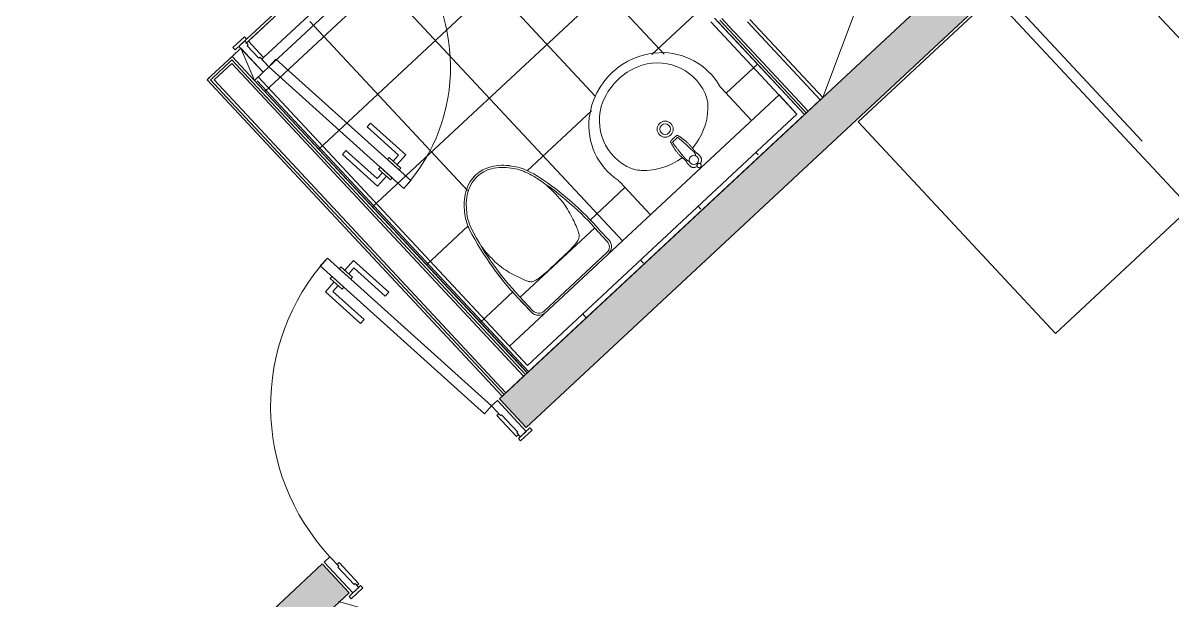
# Model space of a CAD drawing. Header units: millimetres. Extents: x -71377 to 516042, y -145869 to 441446.
# Drawn here: x 130022 to 134388, y 99945 to 102139 of the extents above; entities that cross this region are included whole.
import ezdxf

# ---------------------------------------------------------------- set-up
doc = ezdxf.new("R2010")
doc.units = ezdxf.units.MM
doc.header["$LTSCALE"] = 1000
doc.linetypes.add('_점선_M_', pattern=[3, 1.5, -1.5])
doc.linetypes.add('_점선_S_', pattern=[1.6, 0.8, -0.8])
for name, color, linetype, lineweight in [('A-door', 4, 'Continuous', 5), ('A-door-hdln', 8, 'Continuous', 5), ('A-ele-8', 8, 'Continuous', 5), ('A-fnsh', 5, 'Continuous', 5), ('A-fnsh-4', 4, 'Continuous', 5), ('A-furn', 6, 'Continuous', 5), ('A-hat', 251, 'Continuous', 5), ('A-insu', 251, 'Continuous', 5), ('A_cwall', 2, 'Continuous', 5), ('A_fnsh', 5, 'Continuous', 5), ('A_fnsh-4', 4, 'Continuous', 5), ('A_furn_HID', 6, '_점선_S_', 5), ('AA_dash_M_', 7, '_점선_M_', 5), ('AA_발코니선', 4, '_점선_S_', 5), ('AA_오픈', 8, '_점선_S_', 5), ('AA_위생', 4, 'Continuous', 5), ('패밀리로 가져오기', 8, 'Continuous', 5)]:
    doc.layers.add(name, color=color, linetype=linetype, lineweight=lineweight)

# ---------------------------------------------------------------- blocks, each defined once
blk = doc.blocks.new('세대외여닫이문 - _A_WD_9x23_침실1-2322975-지반층 배치도')
at = {"layer": 'A-door'}
for p, q in [((-470, 72), (-410, 72)), ((-470, 60), (-470, 72)), ((-410, 60), (-470, 60)), ((-450, 60), (-420, 60)), ((-450, -100), (-450, 60)), ((-420, 60), (-420, 40)), ((-420, 40), (-420, 50)), ((-420, 50), (-410, 50)), ((-410, 72), (-410, 60)), ((-410, 50), (-410, -60)), ((410, 72), (470, 72)), ((410, 60), (410, 72)), ((470, 60), (410, 60)), ((410, 50), (420, 50)), ((410, -60), (410, 50)), ((420, 60), (450, 60)), ((420, 40), (420, 60)), ((420, 50), (420, 40)), ((450, 60), (450, -100)), ((470, 72), (470, 60)), ((-425, 40), (-425, -50)), ((-420, 40), (-425, 40)), ((-425, 40), (-420, 40)), ((-425, -50), (-425, 40)), ((420, 40), (425, 40)), ((425, 40), (420, 40)), ((425, 40), (425, -50)), ((425, -50), (425, 40)), ((-425, -50), (-420, -50)), ((-420, -50), (-425, -50)), ((-420, -50), (-420, -100)), ((-420, -60), (-420, -50)), ((-410, -60), (-420, -60)), ((420, -60), (410, -60)), ((420, -50), (420, -60)), ((425, -50), (420, -50)), ((420, -50), (425, -50)), ((420, -100), (420, -50)), ((-420, -100), (-450, -100)), ((380.2, -96.5), (306.9, -933.3)), ((420, -100), (346.8, -936.8)), ((380.2, -96.5), (420, -100)), ((450, -100), (420, -100)), ((306.9, -933.3), (346.8, -936.8))]:
    blk.add_line(p, q, dxfattribs=at)
at = {"layer": 'A-door-hdln'}
for p, q in [((-420, 40), (-420, 60)), ((-410, 50), (-420, 50)), ((420, 50), (410, 50)), ((420, 60), (420, 40)), ((420, 40), (420, 50)), ((-425, 40), (-420, 40)), ((-420, 40), (-425, 40)), ((425, 40), (420, 40)), ((420, 40), (425, 40)), ((-420, -50), (-425, -50)), ((-425, -50), (-420, -50)), ((-420, -100), (-420, -50)), ((-420, -50), (-420, -60)), ((-420, -60), (-410, -60)), ((410, -60), (420, -60)), ((420, -50), (425, -50)), ((420, -60), (420, -50)), ((420, -50), (420, -100)), ((425, -50), (420, -50)), ((254.1, -848.4), (269.8, -669.1)), ((269.8, -669.1), (289.8, -670.8)), ((289.8, -670.8), (275.8, -830.2)), ((409.3, -681.3), (395.4, -840.7)), ((429.2, -683), (409.3, -681.3)), ((413.5, -862.3), (429.2, -683)), ((302.2, -872.7), (307.4, -812.9)), ((307.4, -812.9), (317.4, -813.8)), ((317.4, -813.8), (312.2, -873.5)), ((357.2, -817.3), (352, -877)), ((367.2, -818.1), (357.2, -817.3)), ((362, -877.9), (367.2, -818.1)), ((304, -852.8), (254.1, -848.4)), ((275.8, -830.2), (305.7, -832.8)), ((312.2, -873.5), (302.2, -872.7)), ((363.7, -858), (413.5, -862.3)), ((395.4, -840.7), (365.5, -838.1)), ((352, -877), (362, -877.9))]:
    blk.add_line(p, q, dxfattribs=at)
blk.add_arc((420, -100), 840, 180, 265, dxfattribs=at)
blk = doc.blocks.new('3D_젠다이벽 - 3D_젠다이벽-2177723-지반층 배치도')
at = {"layer": 'AA_위생'}
for p, q in [((0, 0), (0, 100)), ((1400, 100), (0, 100)), ((1400, 100), (1400, 0)), ((1400, 0), (0, 0))]:
    blk.add_line(p, q, dxfattribs=at)
blk = doc.blocks.new('2D_세대_세면기 - 세면기_dwg-V22-지반층 배치도')
at = {"layer": '패밀리로 가져오기'}
for p, q in [((-262.5, 5), (-262.5, 176)), ((262.5, 176), (262.5, 5))]:
    blk.add_line(p, q, dxfattribs=at)
for centre, radius in [((0, 205), 30.5), ((0, 205), 20.5), ((0, 45), 17.5)]:
    blk.add_circle(centre, radius, dxfattribs=at)
for centre, radius, start, end in [((0, 220), 280, 49.5259, 130.4741), ((-16.1, 264.5), 197.7, 109.8483, 198.8473), ((0, 220), 245, 70.1517, 109.8483), ((16.1, 264.5), 197.7, 341.1527, 70.1517), ((-18.5, 241.7), 251.5, 130.4741, 193.0252), ((18.5, 241.7), 251.5, 346.9748, 49.5259), ((-302.5, 176), 40, 360, 13.0252), ((-82, 242), 128, 198.8473, 224.9346), ((82, 242), 128, 315.0654, 341.1527), ((302.5, 176), 40, 166.9748, 180), ((0, 323.8), 243.8, 224.9346, 263.5671), ((0, 323.8), 243.8, 276.421, 315.0654)]:
    blk.add_arc(centre, radius, start, end, dxfattribs=at)
for points, knots in [([(-18.7, 154.7), (-19.8, 150.3), (-22, 141.7), (-24.5, 129.3), (-25.7, 121.3), (-26.2, 117.5)], [0, 0, 0, 0, 13.612163, 26.555656, 37.949368, 37.949368, 37.949368, 37.949368]), ([(-20.2, 64), (-20.2, 64.1), (-20.2, 64.1), (-20.2, 64.3), (-20.2, 64.4), (-20.2, 64.5), (-20.2, 64.7), (-20.2, 64.8), (-20.2, 65), (-20.2, 65.1), (-20.2, 65.3), (-20.2, 65.4), (-20.2, 65.6), (-20.2, 65.8), (-20.2, 66), (-20.2, 66.3), (-20.2, 66.6), (-20.2, 66.9), (-20.2, 67.3), (-20.2, 67.7), (-20.2, 68.1), (-20.2, 68.6), (-20.2, 69.1), (-20.2, 69.7), (-20.2, 70.3), (-20.2, 70.9), (-20.2, 71.6), (-20.2, 72.4), (-20.1, 73.3), (-20.1, 74.2), (-20.1, 75.2), (-20, 76.3), (-20, 77.5), (-19.9, 78.8), (-19.9, 80.2), (-19.8, 81.7), (-19.8, 83.3), (-19.7, 85.1), (-19.6, 87), (-19.5, 89.1), (-19.3, 91.3), (-19.2, 93.8), (-19, 96.4), (-18.8, 99.4), (-18.6, 102.6), (-18.3, 106.1), (-18, 109.9), (-17.6, 114), (-17.2, 118.6), (-16.7, 123.5), (-16.1, 129), (-15.4, 134.9), (-14.6, 141.4), (-14, 145.9), (-13.6, 148.3)], [0, 0, 0, 0, 0.100172, 0.21979, 0.353144, 0.495281, 0.641698, 0.788456, 0.933594, 1.080115, 1.232736, 1.395982, 1.574314, 1.772113, 1.993668, 2.243188, 2.524875, 2.843099, 3.202792, 3.609757, 4.066678, 4.564903, 5.097483, 5.653268, 6.243599, 6.880035, 7.574171, 8.337802, 9.183159, 10.120813, 11.138958, 12.241639, 13.436879, 14.733638, 16.133532, 17.634969, 19.252994, 21.003396, 22.902687, 24.968652, 27.219884, 29.675342, 32.354765, 35.280582, 38.477769, 41.969348, 45.781045, 49.939207, 54.485855, 59.462238, 64.929825, 70.875084, 77.382588, 84.610699, 84.610699, 84.610699, 84.610699]), ([(-18.5, 155.1), (-18.6, 155), (-18.6, 154.9), (-18.6, 154.8), (-18.6, 154.8)], [0, 0, 0, 0, 0.3303863, 0.3359585, 0.3359585, 0.3359585, 0.3359585]), ([(-17.5, 156.1), (-17.5, 156.1), (-17.7, 156.1), (-17.9, 155.9), (-18.2, 155.6), (-18.4, 155.3), (-18.5, 155.2), (-18.5, 155.1)], [0, 0, 0, 0, 0.033542, 0.415675, 0.830466, 1.279474, 1.438003, 1.438003, 1.438003, 1.438003]), ([(-14.4, 157.3), (-14.7, 157.2), (-15.5, 157), (-16.2, 156.7), (-16.6, 156.6)], [0, 0, 0, 0, 1.001812, 2.280947, 2.280947, 2.280947, 2.280947]), ([(-13.9, 157.4), (-13.9, 157.4), (-14, 157.4), (-14.1, 157.3), (-14.2, 157.3)], [0, 0, 0, 0, 0.1275567, 0.2504322, 0.2504322, 0.2504322, 0.2504322]), ([(0, 158.2), (-1.5, 158.2), (-4.6, 158.2), (-9.2, 157.9), (-12.3, 157.6), (-13.8, 157.4)], [0, 0, 0, 0, 4.384323, 9.252851, 13.768766, 13.768766, 13.768766, 13.768766]), ([(-13.6, 148.3), (-13.6, 148.5), (-13.5, 148.8), (-13.3, 149.1), (-13, 149.5), (-12.6, 149.7), (-12.2, 149.8), (-11.9, 149.9), (-11.7, 149.9)], [0, 0, 0, 0, 0.437979, 0.882355, 1.329336, 1.772885, 2.205279, 2.622094, 2.622094, 2.622094, 2.622094]), ([(-11.7, 149.9), (-9.1, 149.8), (-3.9, 149.8), (3.9, 149.8), (9.1, 149.8), (11.7, 149.9)], [0, 0, 0, 0, 7.824843, 15.615431, 23.440299, 23.440299, 23.440299, 23.440299]), ([(14.4, 157.3), (12.6, 157.5), (9.3, 157.9), (4.5, 158.2), (1.4, 158.2), (0, 158.2)], [0, 0, 0, 0, 5.218808, 10.087424, 14.437491, 14.437491, 14.437491, 14.437491]), ([(11.7, 149.9), (11.8, 149.9), (12.1, 149.8), (12.5, 149.7), (12.9, 149.5), (13.2, 149.1), (13.5, 148.8), (13.5, 148.5), (13.6, 148.3)], [0, 0, 0, 0, 0.416818, 0.849211, 1.29276, 1.73974, 2.184116, 2.622094, 2.622094, 2.622094, 2.622094]), ([(13.6, 148.3), (13.9, 145.9), (14.5, 141.4), (15.4, 134.9), (16.1, 129), (16.7, 123.6), (17.2, 118.6), (17.6, 114.1), (17.9, 110), (18.3, 106.2), (18.5, 102.7), (18.8, 99.5), (19, 96.6), (19.1, 93.9), (19.3, 91.5), (19.4, 89.2), (19.5, 87.1), (19.6, 85.2), (19.7, 83.5), (19.8, 81.8), (19.8, 80.3), (19.9, 78.9), (19.9, 77.6), (20, 76.4), (20, 75.3), (20.1, 74.3), (20.1, 73.4), (20.1, 72.5), (20.1, 71.7), (20.1, 71), (20.1, 70.4), (20.2, 69.8), (20.2, 69.2), (20.2, 68.7), (20.2, 68.2), (20.2, 67.7), (20.2, 67.3), (20.2, 66.9), (20.2, 66.6), (20.2, 66.3), (20.2, 66.1), (20.2, 65.8), (20.2, 65.6), (20.2, 65.4), (20.2, 65.3), (20.2, 65.1), (20.1, 65), (20.1, 64.8), (20.1, 64.7), (20.1, 64.5), (20.1, 64.4), (20.1, 64.3), (20.1, 64.1), (20.1, 64.1), (20.1, 64)], [0, 0, 0, 0, 7.250595, 13.753717, 19.677719, 25.117102, 30.065596, 34.587314, 38.725031, 42.520924, 46.000652, 49.189651, 52.110208, 54.786754, 57.241383, 59.493492, 61.561655, 63.464081, 65.218255, 66.840397, 68.345979, 69.749941, 71.052454, 72.253076, 73.361506, 74.385313, 75.330458, 76.184246, 76.95578, 77.657174, 78.300106, 78.896028, 79.456326, 79.992658, 80.49633, 80.958605, 81.371496, 81.73672, 82.060089, 82.346602, 82.600633, 82.826357, 83.027946, 83.209645, 83.375794, 83.530815, 83.679195, 83.825624, 83.972996, 84.119394, 84.260992, 84.393413, 84.511834, 84.610702, 84.610702, 84.610702, 84.610702]), ([(16.5, 156.6), (16.1, 156.7), (15.4, 157), (14.7, 157.2), (14.4, 157.3)], [0, 0, 0, 0, 1.281017, 2.260347, 2.260347, 2.260347, 2.260347]), ([(18.5, 155.1), (18.4, 155.2), (18.4, 155.4), (18.1, 155.6), (17.8, 155.9), (17.6, 156.1), (17.5, 156.1), (17.5, 156.1)], [0, 0, 0, 0, 0.160784, 0.61566, 1.034618, 1.417887, 1.425985, 1.425985, 1.425985, 1.425985]), ([(18.6, 154.8), (18.6, 154.8), (18.6, 154.9), (18.5, 155), (18.5, 155.1)], [0, 0, 0, 0, 0.0132454, 0.3484528, 0.3484528, 0.3484528, 0.3484528]), ([(26.2, 117.5), (25.6, 121.3), (24.4, 129.3), (21.9, 141.7), (19.7, 150.3), (18.6, 154.7)], [0, 0, 0, 0, 11.393709, 24.337199, 37.949355, 37.949355, 37.949355, 37.949355]), ([(-26.2, 117.5), (-26.5, 115.8), (-26.9, 112.4), (-27.2, 107.2), (-27.4, 101.8), (-27.3, 98.2), (-27.3, 96.4)], [0, 0, 0, 0, 5.035534, 10.313591, 15.719248, 21.190255, 21.190255, 21.190255, 21.190255]), ([(-27.3, 96.2), (-27.1, 92.4), (-26.8, 84.4), (-25.8, 73.9), (-24.9, 67.2), (-24.6, 64.7)], [0, 0, 0, 0, 11.293565, 24.053924, 31.662083, 31.662083, 31.662083, 31.662083]), ([(27.2, 95.8), (27.2, 95.3), (27.1, 94.3), (27.1, 92.4), (27, 90.2), (26.8, 87.8), (26.7, 85.2), (26.4, 82.3), (26.2, 79.2), (25.9, 76), (25.5, 72.7), (25.2, 69.4), (24.8, 66.7), (24.6, 65.2), (24.6, 64.6)], [0, 0, 0, 0, 1.251373, 3.263508, 5.454636, 7.854512, 10.489198, 13.365178, 16.480935, 19.785255, 23.159073, 26.483402, 29.641953, 31.235501, 31.235501, 31.235501, 31.235501]), ([(27.2, 96.4), (27.2, 98.2), (27.3, 101.8), (27.2, 107.2), (26.8, 112.4), (26.4, 115.8), (26.2, 117.5)], [0, 0, 0, 0, 5.470845, 10.876374, 16.154258, 21.189535, 21.189535, 21.189535, 21.189535]), ([(-24.6, 64.7), (-24.6, 64.4), (-25.1, 61.7), (-25.9, 56.6), (-26.9, 49.5), (-27, 44.7), (-27.1, 42.3)], [6.235517, 6.235517, 6.235517, 6.235517, 7.202229, 14.404582, 21.60639, 28.807907, 28.807907, 28.807907, 28.807907]), ([(-15.8, 52.6), (-16.1, 53), (-16.8, 54.1), (-17.9, 55.9), (-18.9, 58.1), (-19.6, 60.3), (-20, 62.3), (-20.1, 63.5), (-20.2, 64)], [48.97219, 48.97219, 48.97219, 48.97219, 50.490944, 52.920005, 55.339236, 57.698505, 59.797196, 61.393068, 61.393068, 61.393068, 61.393068]), ([(20.1, 64), (20, 63.5), (19.9, 62.3), (19.5, 60.3), (18.8, 58.1), (17.9, 55.9), (16.8, 54.1), (16, 53), (15.7, 52.6)], [0, 0, 0, 0, 1.613908, 3.715992, 6.071265, 8.483996, 10.906775, 12.370157, 12.370157, 12.370157, 12.370157]), ([(27.1, 43.6), (27, 45.7), (26.7, 50.2), (25.8, 57), (25, 61.9), (24.6, 64.4), (24.6, 64.6)], [0, 0, 0, 0, 6.475776, 13.483122, 20.490681, 21.236248, 21.236248, 21.236248, 21.236248]), ([(-27.1, 42.3), (-27.1, 41.1), (-27, 38.8), (-26.5, 35.3), (-25.4, 31.9), (-23.9, 28.8), (-21.8, 25.9), (-19.2, 23.5), (-16.4, 21.5), (-13.3, 19.8), (-10.4, 18.7), (-8.7, 18.1), (-8, 18)], [0, 0, 0, 0, 3.507828, 7.013143, 10.516574, 14.021003, 17.524189, 21.027644, 24.5343, 28.041599, 31.550828, 33.649506, 33.649506, 33.649506, 33.649506]), ([(-3.6, 23.1), (-3.9, 23), (-4.4, 22.7), (-5.2, 22.1), (-6.1, 21.3), (-6.8, 20.5), (-7.4, 19.5), (-7.8, 18.5), (-8.1, 17.4), (-8.3, 16.3), (-8.3, 15.2), (-8.1, 14.1), (-7.8, 13), (-7.4, 12), (-6.8, 11.1), (-6.1, 10.2), (-5.2, 9.5), (-4.3, 8.8), (-3.3, 8.3), (-2.3, 7.9), (-1.2, 7.7), (-0.4, 7.7), (0, 7.7)], [0, 0, 0, 0, 0.779641, 1.899981, 3.018043, 4.133781, 5.247319, 6.358945, 7.469092, 8.578305, 9.687198, 10.796411, 11.906559, 13.018185, 14.131722, 15.24746, 16.365523, 17.485863, 18.608264, 19.732358, 20.857655, 21.983576, 21.983576, 21.983576, 21.983576]), ([(0, 23.9), (-0.4, 23.9), (-1.2, 23.9), (-2.3, 23.6), (-3.1, 23.3), (-3.5, 23.1), (-3.6, 23.1)], [0, 0, 0, 0, 1.125921, 2.251218, 3.375312, 3.718618, 3.718618, 3.718618, 3.718618]), ([(0, 23.9), (0.2, 23.9), (0.7, 23.9), (1.4, 23.8), (2.1, 23.7), (2.8, 23.4), (3.3, 23.2), (3.6, 23.1)], [0, 0, 0, 0, 0.679857, 1.375008, 2.100365, 2.878402, 3.722391, 3.722391, 3.722391, 3.722391]), ([(3.6, 23.1), (3.8, 23), (4.4, 22.7), (5.2, 22.1), (6, 21.3), (6.7, 20.5), (7.3, 19.5), (7.8, 18.5), (8.1, 17.4), (8.2, 16.3), (8.2, 15.2), (8.1, 14.1), (7.8, 13), (7.3, 12), (6.7, 11.1), (6, 10.2), (5.2, 9.5), (4.3, 8.8), (3.3, 8.3), (2.2, 7.9), (1.1, 7.7), (0.4, 7.7), (0, 7.7)], [0, 0, 0, 0, 0.779641, 1.899981, 3.018043, 4.133781, 5.247319, 6.358945, 7.469092, 8.578305, 9.687198, 10.796411, 11.906559, 13.018185, 14.131722, 15.24746, 16.365523, 17.485863, 18.608264, 19.732358, 20.857655, 21.983576, 21.983576, 21.983576, 21.983576]), ([(7.9, 18), (10, 18.5), (13.1, 19.7), (17, 21.9), (19.8, 24), (22.2, 26.5), (24.2, 29.4), (25.7, 32.6), (26.6, 36), (27, 39.5), (27.1, 42.1), (27.1, 43.4), (27.1, 43.6)], [49.715016, 49.715016, 49.715016, 49.715016, 56.085098, 59.594761, 63.100971, 66.603866, 70.107073, 73.610706, 77.12048, 80.626855, 84.134048, 84.665453, 84.665453, 84.665453, 84.665453])]:
    blk.add_open_spline(points, degree=3, knots=knots, dxfattribs=at)
for points in [[(-18.6, 154.8), (-18.6, 154.8), (-18.7, 154.7), (-18.7, 154.7)], [(-17, 156.4), (-17.2, 156.3), (-17.4, 156.2), (-17.5, 156.1)], [(-16.6, 156.6), (-16.7, 156.5), (-16.8, 156.4), (-17, 156.4)], [(-14.3, 157.3), (-14.3, 157.3), (-14.3, 157.3), (-14.4, 157.3)], [(-14.2, 157.3), (-14.2, 157.3), (-14.2, 157.3), (-14.3, 157.3)], [(-13.8, 157.4), (-13.8, 157.4), (-13.9, 157.4), (-13.9, 157.4)], [(16.9, 156.4), (16.8, 156.5), (16.6, 156.5), (16.5, 156.6)], [(17.3, 156.2), (17.2, 156.3), (17, 156.3), (16.9, 156.4)], [(17.5, 156.1), (17.4, 156.2), (17.4, 156.2), (17.3, 156.2)], [(18.6, 154.7), (18.6, 154.7), (18.6, 154.8), (18.6, 154.8)], [(-27.3, 96.4), (-27.3, 96.3), (-27.3, 96.3), (-27.3, 96.2)], [(27.2, 96.4), (27.2, 96.3), (27.2, 96.3), (27.2, 96.2)], [(27.2, 96.2), (27.2, 96.3), (27.2, 96.3), (27.2, 96.4)], [(27.2, 96.2), (27.2, 96.3), (27.2, 96.3), (27.2, 96.4)], [(27.2, 96.2), (27.2, 96.1), (27.2, 95.9), (27.2, 95.8)]]:
    blk.add_open_spline(points, degree=3, dxfattribs=at)
blk = doc.blocks.new('2D_세대_세면기 - 2D_세대_세면기-V23-지반층 배치도')
at = {"layer": 'AA_위생'}
for p, q in [((-262.5, 176), (-262.5, 5)), ((262.5, 5), (262.5, 176))]:
    blk.add_line(p, q, dxfattribs=at)
for centre, radius, start, end in [((0, 220), 280, 49.5259, 130.4741), ((-18.5, 241.7), 251.5, 130.4741, 193.0252), ((18.5, 241.7), 251.5, 346.9748, 49.5259), ((-302.5, 176), 40, 0, 13.0252), ((302.5, 176), 40, 166.9748, 180)]:
    blk.add_arc(centre, radius, start, end, dxfattribs=at)
blk.add_blockref('2D_세대_세면기 - 세면기_dwg-V22-지반층 배치도', (0, 0))
blk = doc.blocks.new('3D_수납가구 - 점선-2308821-지반층 배치도')
at = {"layer": 'A_furn_HID'}
for p, q in [((0, 2190), (700, 2190)), ((0, 0), (0, 2190)), ((700, 2190), (700, 0)), ((700, 0), (0, 0))]:
    blk.add_line(p, q, dxfattribs=at)
blk = doc.blocks.new('3D_주방_아일랜드식탁 - _A_주방_아일랜드_11X7-1959760-지반층 배치도')
at = {"layer": 'A-furn'}
for p, q in [((-348.8, 163.4), (751.2, 163.4)), ((-348.8, -536.6), (-348.8, 163.4)), ((751.2, 163.4), (751.2, -536.6)), ((751.2, -536.6), (-348.8, -536.6))]:
    blk.add_line(p, q, dxfattribs=at)
blk = doc.blocks.new('세대외여닫이문 - _A_ABS_7_5X21_욕실2-2322978-지반층 배치도')
at = {"layer": 'A-door'}
for p, q in [((-395, 74.5), (-335, 74.5)), ((-395, 62.5), (-395, 74.5)), ((-335, 62.5), (-395, 62.5)), ((-375, 62.5), (-345, 62.5)), ((-375, -72.5), (-375, 62.5)), ((-345, 62.5), (-345, 42.5)), ((-345, 42.5), (-345, 52.5)), ((-345, 52.5), (-335, 52.5)), ((-335, 74.5), (-335, 62.5)), ((-335, 52.5), (-335, -32.5)), ((335, 74.5), (395, 74.5)), ((335, 62.5), (335, 74.5)), ((395, 62.5), (335, 62.5)), ((335, 52.5), (345, 52.5)), ((335, -32.5), (335, 52.5)), ((345, 62.5), (375, 62.5)), ((345, 42.5), (345, 62.5)), ((345, 52.5), (345, 42.5)), ((375, 62.5), (375, -72.5)), ((375, 52.5), (420, 52.5)), ((375, -72.5), (375, 52.5)), ((395, 74.5), (395, 62.5)), ((-350, 42.5), (-350, -22.5)), ((-345, 42.5), (-350, 42.5)), ((-350, 42.5), (-345, 42.5)), ((-350, -22.5), (-350, 42.5)), ((345, 42.5), (350, 42.5)), ((350, 42.5), (345, 42.5)), ((350, 42.5), (350, -22.5)), ((350, -22.5), (350, 42.5)), ((-350, -22.5), (-345, -22.5)), ((-345, -22.5), (-350, -22.5)), ((-345, -22.5), (-345, -72.5)), ((-345, -32.5), (-345, -22.5)), ((-335, -32.5), (-345, -32.5)), ((345, -32.5), (335, -32.5)), ((345, -22.5), (345, -32.5)), ((350, -22.5), (345, -22.5)), ((345, -22.5), (350, -22.5)), ((345, -72.5), (345, -22.5)), ((-345, -72.5), (-375, -72.5)), ((305.2, -69), (245, -756.4)), ((345, -72.5), (284.9, -759.9)), ((305.2, -69), (345, -72.5)), ((375, -72.5), (345, -72.5)), ((420, -72.5), (375, -72.5)), ((245, -756.4), (284.9, -759.9))]:
    blk.add_line(p, q, dxfattribs=at)
at = {"layer": 'A-door-hdln'}
for p, q in [((-345, 42.5), (-345, 62.5)), ((-335, 52.5), (-345, 52.5)), ((-335, 62.5), (335, 62.5)), ((-335, 52.5), (335, 52.5)), ((345, 52.5), (335, 52.5)), ((345, 62.5), (345, 42.5)), ((345, 42.5), (345, 52.5)), ((420, -72.5), (375, 52.5)), ((-350, 42.5), (-345, 42.5)), ((-345, 42.5), (-350, 42.5)), ((350, 42.5), (345, 42.5)), ((345, 42.5), (350, 42.5)), ((-345, -22.5), (-350, -22.5)), ((-350, -22.5), (-345, -22.5)), ((-345, -32.5), (-345, -22.5)), ((-345, -22.5), (-345, -32.5)), ((-345, -72.5), (-345, -32.5)), ((-345, -32.5), (-335, -32.5)), ((-335, -32.5), (335, -32.5)), ((335, -32.5), (345, -32.5)), ((345, -22.5), (350, -22.5)), ((345, -32.5), (345, -22.5)), ((345, -22.5), (345, -32.5)), ((350, -22.5), (345, -22.5)), ((345, -32.5), (345, -72.5)), ((-345, -72.5), (345, -72.5)), ((192.2, -671.5), (207.9, -492.1)), ((207.9, -492.1), (227.8, -493.9)), ((227.8, -493.9), (213.9, -653.3)), ((347.4, -504.3), (333.4, -663.7)), ((367.3, -506.1), (347.4, -504.3)), ((351.6, -685.4), (367.3, -506.1)), ((213.9, -653.3), (243.8, -655.9)), ((240.3, -695.7), (245.5, -636)), ((245.5, -636), (255.5, -636.8)), ((255.5, -636.8), (250.2, -696.6)), ((295.3, -640.3), (290.1, -700.1)), ((305.3, -641.2), (295.3, -640.3)), ((300.1, -701), (305.3, -641.2)), ((242, -675.8), (192.2, -671.5)), ((250.2, -696.6), (240.3, -695.7)), ((301.8, -681.1), (351.6, -685.4)), ((333.4, -663.7), (303.5, -661.1)), ((290.1, -700.1), (300.1, -701))]:
    blk.add_line(p, q, dxfattribs=at)
blk.add_arc((345, -72.5), 690, 180, 265, dxfattribs=at)
blk = doc.blocks.new('2D_세대_양변기 - 양변기_dwg-1839392-지반층 배치도')
at = {"layer": '패밀리로 가져오기'}
for p, q in [((158.9, 429.2), (158.7, 429.8)), ((169.3, 351.9), (169.2, 352.5)), ((-201.1, 88), (-201.1, 38)), ((193.5, 108.2), (-193.5, 108.2)), ((-193.1, 88), (-193.1, 38)), ((193.2, 38.2), (193.2, 88.2)), ((201.1, 88), (201.1, 38)), ((-163.1, 8), (163.2, 8))]:
    blk.add_line(p, q, dxfattribs=at)
at = {"layer": '패밀리로 가져오기', "flags": 128}
blk.add_lwpolyline([(171.8, 290.5), (171.9, 281), (171.6, 272.7), (171, 264.4), (170, 256.1), (168.9, 247.8), (167.4, 239.4), (165.8, 230.9), (163.9, 222.4), (161.9, 214), (159.7, 205.7), (137.7, 146.3), (135.3, 141.7), (133, 137.4), (130.8, 133.5), (128.6, 129.9), (126.3, 126.6), (123.7, 123.7), (120.5, 121), (116.6, 118.7), (111.7, 116.6), (105.7, 114.9), (98.3, 113.5), (89.5, 112.4), (79.2, 111.6), (67.8, 111), (55.4, 110.5), (42.2, 110.3), (28.5, 110.2), (14.3, 110.1), (0, 110.1), (-14.3, 110.1), (-28.5, 110.1), (-42.3, 110.2), (-55.5, 110.5), (-68, 110.9), (-79.6, 111.5), (-90, 112.3), (-99.2, 113.4), (-106.9, 114.8), (-113.3, 116.5), (-118.6, 118.5), (-122.9, 120.9), (-126.5, 123.5), (-129.4, 126.5), (-131.9, 129.8), (-134.2, 133.4), (-136.3, 137.3), (-138.4, 141.5), (-140.5, 146.1), (-142.5, 151.1), (-144.6, 156.4), (-146.6, 162.2), (-148.7, 168.4), (-150.9, 175), (-153.1, 182.1), (-155.4, 189.6), (-157.6, 197.4), (-159.8, 205.5), (-162, 213.8), (-164, 222.2), (-165.9, 230.7), (-167.6, 239.2), (-169, 247.6), (-170.2, 255.9), (-171.1, 264.2), (-171.8, 272.5), (-172.1, 280.8), (-172.1, 290.3)], dxfattribs=at)
at = {"layer": '패밀리로 가져오기'}
for centre, radius, start, end in [((27.4, 383.6), 187.1, 119.1199, 143.3616), ((27.4, 383.6), 179.1, 119.1199, 143.3616), ((-0.2, 433.2), 130.4, 60.9483, 119.1199), ((-0.2, 433.2), 122.4, 60.9483, 119.1199), ((-27.7, 383.6), 179.1, 36.7066, 60.9483), ((-27.7, 383.6), 187.1, 36.7066, 60.9483), ((15.1, 377.3), 181.4, 139.2484, 160.2857), ((15.1, 377.3), 173.4, 139.2484, 160.2857), ((-15.4, 377.3), 173.4, 19.7825, 40.8197), ((-15.4, 377.3), 181.4, 19.7825, 40.8197), ((184.9, 306.3), 365.4, 158.7424, 166.3075), ((-185.2, 306.1), 365.4, 19.7833, 21.3258), ((184.9, 306.3), 357.4, 158.7424, 166.3075), ((-185.2, 306.1), 357.4, 19.7833, 21.3258), ((-969.5, 116.1), 1163, 358.6284, 15.5103), ((-969.5, 116.1), 1171, 358.6284, 15.5103), ((912.3, 128.5), 1114.2, 166.2791, 182.1005), ((912.3, 128.5), 1106.2, 166.2791, 182.1005), ((184.9, 306.3), 357.4, 166.3075, 182.5597), ((-185.2, 306.1), 357.4, 357.5085, 7.3576), ((-163.1, 38), 38, 180.0341, 269.9697), ((-163.1, 38), 30, 180.0341, 270.0341), ((163.1, 38), 38, 270.0303, 359.9659), ((163.2, 38.2), 30, 270.0341, 0.0341)]:
    blk.add_arc(centre, radius, start, end, dxfattribs=at)
blk = doc.blocks.new('2D_세대_양변기 - 2D_세대_양변기-1833091-지반층 배치도')
at = {"layer": 'AA_위생'}
for p, q in [((-201.1, 87.8), (-201.1, 38)), ((201.1, 38), (201.1, 87.1))]:
    blk.add_line(p, q, dxfattribs=at)
for centre, radius, start, end in [((27.4, 383.6), 187.1, 119.1199, 143.2737), ((-0.2, 433.2), 130.4, 60.9483, 119.1199), ((-0.2, 433.2), 130.4, 60.9483, 90.0341), ((-27.7, 383.6), 187.1, 36.7945, 60.9483), ((15.1, 377.3), 181.4, 139.3392, 160.2451), ((-15.4, 377.3), 181.4, 19.823, 40.729), ((184.9, 306.3), 365.4, 158.7675, 166.3072), ((-185.2, 306.1), 365.4, 19.7363, 21.3007), ((-969.5, 116.1), 1171, 358.5851, 15.5248), ((912.3, 128.5), 1114.2, 166.2792, 182.093), ((-163.1, 38), 38, 180.0341, 269.9697), ((-163.1, 38), 38, 180.0341, 269.9697), ((163.1, 38), 38, 270.0303, 359.9659), ((163.1, 38), 38, 270.0303, 359.9659)]:
    blk.add_arc(centre, radius, start, end, dxfattribs=at)
blk.add_blockref('2D_세대_양변기 - 양변기_dwg-1839392-지반층 배치도', (0, 0))
blk = doc.blocks.new('대장2_59A_1층_rvt-1-지반층 배치도')
at = {"layer": 'A-hat'}
h = blk.add_hatch(dxfattribs=at)
h.set_pattern_fill('FP_60', color=256, style=0, pattern_type=2)
h.set_pattern_definition([(223, (-130757.63, -165130.52), (204.6, -219.406), []), (133, (-130757.63, -165130.52), (-219.406, -204.6), [])])
h.paths.add_polyline_path([(-131017.5, -166494.1), (-129970.4, -165505.5), (-130318.9, -165131.6), (-130340.1, -165138.4), (-130626.9, -164830.8), (-130609.6, -164805.3), (-130973.6, -164415.8), (-130995.2, -164435.9), (-131015.6, -164414), (-130993.7, -164393.5), (-131015.6, -164386.6), (-131479, -164833.4), (-131479, -164846.1), (-131494.7, -164860.7), (-131506.8, -164844.7), (-132014.4, -165318), (-131999.3, -165331.3), (-132048.1, -165388.9), (-131021.3, -166490.1)])
h.paths.add_polyline_path([(-131016.5, -166465.8), (-131077.9, -166386.3), (-130948.1, -166265.2), (-131001.8, -166263.4), (-131123.6, -166125), (-131237.8, -165948.2), (-131251.8, -165907.5), (-131256.1, -165834.8), (-131237.8, -165780.7), (-131192.6, -165727), (-131155.3, -165710.5), (-131077.1, -165708), (-131014.1, -165727), (-130948.3, -165768.1), (-130812.2, -165878.3), (-130707.6, -165989.1), (-130707.6, -166041), (-130549, -165893.1), (-130747.5, -165683.1), (-130781.8, -165581), (-130782.1, -165579.8), (-130770.5, -165472.9), (-130747, -165418.3), (-130672.5, -165333.6), (-130571.8, -165285.3), (-130461.3, -165280.7), (-130389.9, -165306.3), (-130347.5, -165333.9), (-130291.9, -165396), (-130226.7, -165469), (-130161.6, -165531.9), (-130054, -165445.2), (-129993.7, -165512), (-130989, -166440.2)])
h.paths.add_polyline_path([(-130340.1, -165110.4), (-130332.1, -165102.9), (-130347, -165102.9)])
at = {"layer": 'A-ele-8'}
blk.add_line((-131999.3, -165331.3), (-131494.7, -164860.7), dxfattribs=at)
at = {"layer": 'A-fnsh'}
for p, q in [((-131578.1, -164767.6), (-132086.4, -165241.5)), ((-132139.4, -165291), (-132153.3, -165303.9)), ((-132220.6, -165366.7), (-132234.5, -165379.7))]:
    blk.add_line(p, q, dxfattribs=at)
at = {"layer": 'A-fnsh-4'}
for p, q in [((-130285.5, -165153.7), (-130233.6, -165209.3)), ((-130233.6, -165209.3), (-129957.4, -165505.5)), ((-132214.1, -165373.6), (-132146.8, -165310.9)), ((-132146.8, -165310.9), (-132139.9, -165304.4)), ((-132139.9, -165304.4), (-132061.1, -165388.9)), ((-132221, -165380.1), (-132214.1, -165373.6)), ((-132221, -165380.1), (-132142.3, -165464.6)), ((-132061.1, -165388.9), (-131024.5, -166500.5)), ((-132142.3, -165464.6), (-131105.6, -166576.2))]:
    blk.add_line(p, q, dxfattribs=at)
at = {"layer": 'A-insu'}
for p, q in [((-129904, -165455.7), (-129950.5, -165499)), ((-131031.4, -166507), (-131098.7, -166569.8))]:
    blk.add_line(p, q, dxfattribs=at)
at = {"layer": 'A_fnsh'}
for p, q in [((-129992.6, -165511), (-130320, -165160)), ((-130305.4, -165146.3), (-129964.4, -165512)), ((-132054.1, -165382.4), (-132039.5, -165368.8)), ((-131031.1, -166479.4), (-132054.1, -165382.4)), ((-132039.5, -165368.8), (-131016.5, -166465.8)), ((-129979, -165525.6), (-131017.5, -166494.1)), ((-131016.5, -166465.8), (-129992.6, -165511)), ((-129964.4, -165512), (-129979, -165525.6)), ((-131017.5, -166494.1), (-131031.1, -166479.4))]:
    blk.add_line(p, q, dxfattribs=at)
at = {"layer": 'A_fnsh-4'}
for p, q in [((-130249.1, -165206.7), (-130292.4, -165160.2)), ((-130278.5, -165147.3), (-130235.2, -165193.7)), ((-130180.2, -165159.5), (-129904, -165455.7)), ((-130171.1, -165151), (-129894.9, -165447.2)), ((-130240.6, -165215.8), (-130249.1, -165206.7)), ((-129964.4, -165512), (-130240.6, -165215.8)), ((-130235.2, -165193.7), (-130226.7, -165202.8)), ((-130226.7, -165202.8), (-129950.5, -165499)), ((-132220.6, -165366.7), (-132153.3, -165303.9)), ((-132153.3, -165303.9), (-132146.3, -165297.5)), ((-132146.3, -165297.5), (-132139.4, -165291)), ((-132139.4, -165291), (-132054.1, -165382.4)), ((-132207.6, -165380.6), (-132140.3, -165317.8)), ((-132140.3, -165317.8), (-132068, -165395.4)), ((-132234.5, -165379.7), (-132227.5, -165373.2)), ((-132149.2, -165471.1), (-132234.5, -165379.7)), ((-132227.5, -165373.2), (-132220.6, -165366.7)), ((-132207.6, -165380.6), (-132135.3, -165458.1)), ((-132068, -165395.4), (-131031.4, -166507)), ((-132054.1, -165382.4), (-131017.5, -166494.1)), ((-131112.6, -166582.7), (-132149.2, -165471.1)), ((-132135.3, -165458.1), (-131098.7, -166569.8)), ((-129894.9, -165447.2), (-129904, -165455.7)), ((-129957.4, -165505.5), (-129964.4, -165512)), ((-129950.5, -165499), (-129957.4, -165505.5)), ((-131017.5, -166494.1), (-131024.5, -166500.5)), ((-131024.5, -166500.5), (-131031.4, -166507)), ((-131105.6, -166576.2), (-131112.6, -166582.7)), ((-131098.7, -166569.8), (-131105.6, -166576.2))]:
    blk.add_line(p, q, dxfattribs=at)
at = {"layer": 'AA_발코니선'}
for p, q in [((-128939.8, -164792.5), (-126506.8, -167401.6)), ((-129225.8, -165028.4), (-127514, -166864.1))]:
    blk.add_line(p, q, dxfattribs=at)
at = {"layer": 'AA_오픈'}
blk.add_line((-129894.9, -165447.2), (-129575, -164595.2), dxfattribs=at)
at = {"layer": 'A-door-hdln', "extrusion": (0, 0, -1), "zscale": -1}
for name, p, rotation in [('세대외여닫이문 - _A_ABS_7_5X21_욕실2-2322978-지반층 배치도', (131796.4, -165042.9), 316.9999987515238), ('세대외여닫이문 - _A_WD_9x23_침실1-2322975-지반층 배치도', (131391.8, -166979.8), 136.9999987515238)]:
    blk.add_blockref(name, p, dxfattribs=dict(at, rotation=rotation))
at = {"layer": 'A-furn', "extrusion": (0, 0, -1), "zscale": -1}
for name, p, rotation in [('3D_주방_아일랜드식탁 - _A_주방_아일랜드_11X7-1959760-지반층 배치도', (128855.4, -165723.8), 46.99999875152353), ('3D_수납가구 - 점선-2308821-지반층 배치도', (128722.3, -168948), 46.99999875152388)]:
    blk.add_blockref(name, p, dxfattribs=dict(at, rotation=rotation))
at = {"layer": 'AA_위생', "extrusion": (0, 0, -1), "zscale": -1}
for name, p, rotation in [('2D_세대_세면기 - 2D_세대_세면기-V23-지반층 배치도', (130353.6, -165717.7), 316.9999987515236), ('3D_젠다이벽 - 3D_젠다이벽-2177723-지반층 배치도', (129992.6, -165511), 316.9999987515235), ('2D_세대_양변기 - 2D_세대_양변기-1833091-지반층 배치도', (130828.8, -166154), 316.9999987515236)]:
    blk.add_blockref(name, p, dxfattribs=dict(at, rotation=rotation))

msp = doc.modelspace()

# ---------------------------------------------------------------- hatches: boundary and pattern name
at = {"layer": 'A-hat'}
for points in [[(131934.1, 100600.5), (133828.4, 102366.8), (133726.1, 102476.5), (131831.8, 100710.2)], [(129716.6, 98550.3), (129943.3, 98761.8), (129952.2, 98752.2), (131261.3, 99973), (131159, 100082.7), (129849.9, 98861.9), (129858.7, 98852.4), (129632, 98641)]]:
    msp.add_hatch(color=256, dxfattribs=at).paths.add_polyline_path(points)

# ---------------------------------------------------------------- linework, layer by layer
at = {"layer": 'A_cwall'}
for p, q in [((133726.1, 102476.5), (131831.8, 100710.2)), ((131934.1, 100600.5), (133784.5, 102325.9)), ((131831.8, 100710.2), (131934.1, 100600.5)), ((131159, 100082.7), (129849.9, 98861.9)), ((131261.3, 99973), (131159, 100082.7)), ((129952.2, 98752.2), (131261.3, 99973))]:
    msp.add_line(p, q, dxfattribs=at)
at = {"layer": 'AA_dash_M_'}
msp.add_line((93690.2, 110544.2), (264270.3, 62346.1), dxfattribs=at)

# ---------------------------------------------------------------- block references
msp.add_blockref('대장2_59A_1층_rvt-1-지반층 배치도', (262955.4, 267303.1))

doc.saveas('drawing.dxf')
